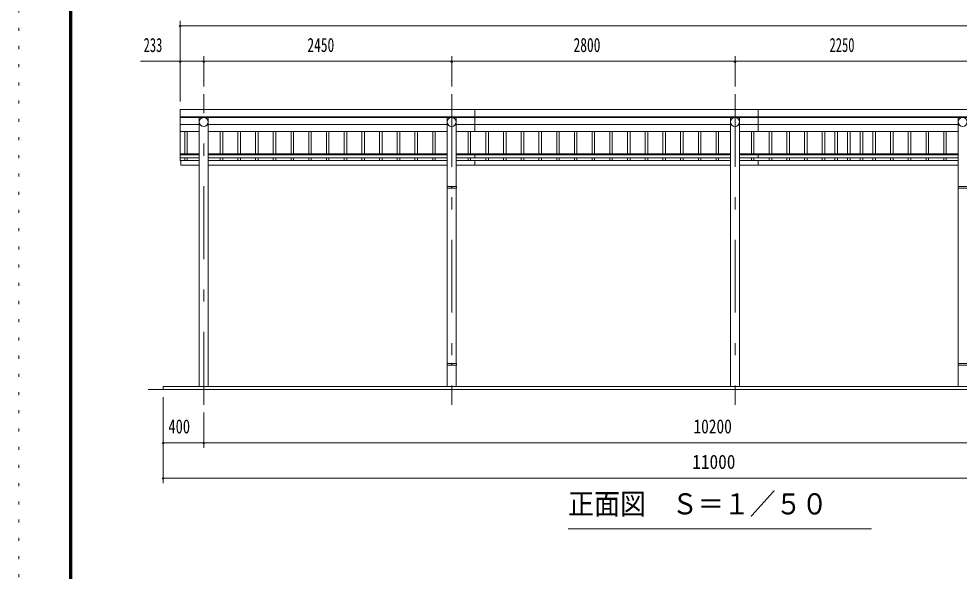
# Model space of a CAD drawing. Units: millimetres, scale not verified, with parts at other scales. Extents: x -25853 to 25864, y -10500 to 10500.
# Drawn here: x -3836 to 5457, y 0 to 5458 of the extents above; entities that cross this region are included whole.
import ezdxf
from ezdxf.enums import TextEntityAlignment as Align

# ---------------------------------------------------------------- set-up
doc = ezdxf.new("R2010")
doc.units = ezdxf.units.MM
doc.header["$LTSCALE"] = 60
doc.linetypes.add('USER3', pattern=[24, 12, -5, 2, -5])
doc.linetypes.add('USER4', pattern=[3, 0.5, -2.5])
for name, color, linetype, lineweight in [('0-2_1-05BOLD', 7, 'Continuous', 18), ('0-3_1-25CENTER', 3, 'USER3', 18), ('0-4_1-45THIN', 4, 'Continuous', 18), ('0-5_1-55DIM', 3, 'Continuous', 18), ('0-C_F-F1PAPER', 5, 'Continuous', 18), ('0-D_F-E_J_ADD', 5, 'USER4', 18)]:
    doc.layers.add(name, color=color, linetype=linetype, lineweight=lineweight)
doc.styles.add('ＭＳ ゴシック', font='')
doc.styles.get('ＭＳ ゴシック').set_extended_font_data('MS Gothic')

msp = doc.modelspace()

# ---------------------------------------------------------------- linework, layer by layer
at = {"layer": '0-2_1-05BOLD'}
for p, q in [((671.62, 4563.67), (671.62, 4345.48)), ((3471.62, 4345.48), (3471.62, 4563.67)), ((-2241.38, 4488.53), (8424.62, 4488.53)), ((8424.62, 4484.46), (-2241.38, 4484.46)), ((-2052.93, 4484.46), (-2052.93, 1824.67)), ((-1963.83, 1824.67), (-1963.83, 4484.46)), ((397.07, 4484.46), (397.07, 3800.67)), ((486.17, 3800.67), (486.17, 4484.46)), ((3197.07, 1824.67), (3197.07, 4484.46)), ((3286.17, 4484.46), (3286.17, 1824.67)), ((5447.07, 4484.46), (5447.07, 3800.67)), ((-2241.38, 4414.97), (-2052.93, 4414.97)), ((-1963.83, 4414.97), (397.07, 4414.97)), ((3197.07, 4414.97), (486.17, 4414.97)), ((5447.07, 4414.97), (3286.17, 4414.97)), ((-2052.93, 4345.48), (-2241.38, 4345.48)), ((397.07, 4345.48), (-1963.83, 4345.48)), ((486.17, 4345.48), (3197.07, 4345.48)), ((3286.17, 4345.48), (5447.07, 4345.48)), ((-2052.93, 4123.86), (-2241.38, 4123.86)), ((-2241.38, 4113.43), (-2052.93, 4113.43)), ((-1963.83, 4123.86), (397.07, 4123.86)), ((397.07, 4113.43), (-1963.83, 4113.43)), ((486.17, 4123.86), (3197.07, 4123.86)), ((3197.07, 4113.43), (486.17, 4113.43)), ((671.62, 4123.86), (671.62, 4083.82)), ((3286.17, 4123.86), (5447.07, 4123.86)), ((5447.07, 4113.43), (3286.17, 4113.43)), ((3471.62, 4123.86), (3471.62, 4083.82)), ((-2052.93, 4083.82), (-2241.38, 4083.82)), ((-2236.38, 4057.49), (-2052.93, 4057.49)), ((-1963.83, 4083.82), (397.07, 4083.82)), ((397.07, 4057.49), (-1963.83, 4057.49)), ((-1963.83, 4012.49), (397.07, 4012.49)), ((486.17, 4083.82), (3197.07, 4083.82)), ((3197.07, 4057.49), (486.17, 4057.49)), ((486.17, 4012.49), (3197.07, 4012.49)), ((671.62, 4057.49), (671.62, 4012.49)), ((3286.17, 4083.82), (5447.07, 4083.82)), ((5447.07, 4057.49), (3286.17, 4057.49)), ((3286.17, 4012.49), (5447.07, 4012.49)), ((3471.62, 4057.49), (3471.62, 4012.49)), ((397.07, 3784.67), (397.07, 2053.27)), ((438.57, 3800.67), (438.57, 3784.67)), ((438.57, 3792.67), (444.67, 3792.67)), ((444.67, 3784.67), (444.67, 3800.67)), ((486.17, 2053.27), (486.17, 3784.67)), ((5447.07, 3784.67), (5447.07, 2053.27)), ((438.57, 2053.27), (438.57, 2037.27)), ((444.67, 2045.27), (438.57, 2045.27)), ((444.67, 2037.27), (444.67, 2053.27)), ((397.07, 2037.27), (397.07, 1824.67)), ((486.17, 1824.67), (486.17, 2037.27)), ((5447.07, 2037.27), (5447.07, 1824.67)), ((-2558.38, 1794.67), (8741.62, 1794.67))]:
    msp.add_line(p, q, dxfattribs=at)
for points in [[(8424.62, 4563.67), (-2241.38, 4563.67), (-2241.38, 4054.91), (-2236.38, 4054.91)], [(-2236.38, 4057.49), (-2236.38, 4012.49), (-2052.93, 4012.49)], [(8591.62, 1824.67), (-2408.38, 1824.67), (-2408.38, 1794.67)]]:
    msp.add_lwpolyline(points, dxfattribs=at)
for points in [[(487.77, 3800.67), (487.77, 3784.67), (395.47, 3784.67), (395.47, 3800.67)], [(5537.77, 3784.67), (5537.77, 3800.67), (5445.47, 3800.67), (5445.47, 3784.67)], [(395.47, 2053.27), (395.47, 2037.27), (487.77, 2037.27), (487.77, 2053.27)], [(5537.77, 2037.27), (5537.77, 2053.27), (5445.47, 2053.27), (5445.47, 2037.27)]]:
    msp.add_lwpolyline(points, close=True, dxfattribs=at)
for centre in [(-2008.38, 4439.91), (441.62, 4439.91), (3241.62, 4439.91), (5491.62, 4439.91)]:
    msp.add_circle(centre, 44.55, dxfattribs=at)
for centre in [(-2008.38, 4439.22), (441.62, 4439.22), (3241.62, 4439.22), (5491.62, 4439.22)]:
    msp.add_arc(centre, 44.55, 180, 0, dxfattribs=at)
at = {"layer": '0-3_1-25CENTER'}
for p, q in [((-2008.38, 1644.67), (-2008.38, 4714.67)), ((441.62, 4714.67), (441.62, 1644.67)), ((3241.62, 4714.67), (3241.62, 1644.67))]:
    msp.add_line(p, q, dxfattribs=at)
at = {"layer": '0-4_1-45THIN'}
for p, q in [((-2195.88, 4123.86), (-2195.88, 4345.48)), ((-2170.88, 4345.48), (-2170.88, 4123.86)), ((-1845.87, 4345.48), (-1845.87, 4123.86)), ((-1820.87, 4123.86), (-1820.87, 4345.48)), ((-1670.88, 4123.86), (-1670.88, 4345.48)), ((-1645.87, 4345.48), (-1645.87, 4123.86)), ((-1495.87, 4345.48), (-1495.87, 4123.86)), ((-1470.87, 4123.86), (-1470.87, 4345.48)), ((-1320.87, 4123.86), (-1320.87, 4345.48)), ((-1295.87, 4345.48), (-1295.87, 4123.86)), ((-1145.87, 4345.48), (-1145.87, 4123.86)), ((-1120.87, 4123.86), (-1120.87, 4345.48)), ((-970.87, 4123.86), (-970.87, 4345.48)), ((-945.87, 4345.48), (-945.87, 4123.86)), ((-795.87, 4345.48), (-795.87, 4123.86)), ((-770.87, 4123.86), (-770.87, 4345.48)), ((-620.87, 4123.86), (-620.87, 4345.48)), ((-595.87, 4345.48), (-595.87, 4123.86)), ((-445.87, 4345.48), (-445.87, 4123.86)), ((-420.87, 4123.86), (-420.87, 4345.48)), ((-270.87, 4123.86), (-270.87, 4345.48)), ((-245.87, 4345.48), (-245.87, 4123.86)), ((-95.88, 4345.48), (-95.88, 4123.86)), ((-70.87, 4123.86), (-70.87, 4345.48)), ((79.13, 4123.86), (79.13, 4345.48)), ((104.13, 4345.48), (104.13, 4123.86)), ((254.12, 4345.48), (254.12, 4123.86)), ((279.12, 4123.86), (279.12, 4345.48)), ((604.12, 4123.86), (604.12, 4345.48)), ((629.12, 4345.48), (629.12, 4123.86)), ((779.12, 4345.48), (779.12, 4123.86)), ((804.12, 4123.86), (804.12, 4345.48)), ((954.12, 4123.86), (954.12, 4345.48)), ((979.12, 4345.48), (979.12, 4123.86)), ((1129.12, 4345.48), (1129.12, 4123.86)), ((1154.12, 4123.86), (1154.12, 4345.48)), ((1304.12, 4123.86), (1304.12, 4345.48)), ((1329.12, 4345.48), (1329.12, 4123.86)), ((1479.12, 4345.48), (1479.12, 4123.86)), ((1504.12, 4123.86), (1504.12, 4345.48)), ((1654.12, 4123.86), (1654.12, 4345.48)), ((1679.12, 4345.48), (1679.12, 4123.86)), ((1829.12, 4345.48), (1829.12, 4123.86)), ((1854.12, 4123.86), (1854.12, 4345.48)), ((2004.12, 4123.86), (2004.12, 4345.48)), ((2029.12, 4345.48), (2029.12, 4123.86)), ((2179.12, 4345.48), (2179.12, 4123.86)), ((2204.12, 4123.86), (2204.12, 4345.48)), ((2354.12, 4123.86), (2354.12, 4345.48)), ((2379.12, 4345.48), (2379.12, 4123.86)), ((2529.12, 4345.48), (2529.12, 4123.86)), ((2554.13, 4123.86), (2554.13, 4345.48)), ((2704.12, 4123.86), (2704.12, 4345.48)), ((2729.12, 4345.48), (2729.12, 4123.86)), ((2879.12, 4345.48), (2879.12, 4123.86)), ((2904.13, 4123.86), (2904.13, 4345.48)), ((3054.12, 4123.86), (3054.12, 4345.48)), ((3079.12, 4345.48), (3079.12, 4123.86)), ((3404.12, 4345.48), (3404.12, 4123.86)), ((3429.12, 4123.86), (3429.12, 4345.48)), ((3579.12, 4123.86), (3579.12, 4345.48)), ((3604.12, 4345.48), (3604.12, 4123.86)), ((3754.12, 4345.48), (3754.12, 4123.86)), ((3779.12, 4123.86), (3779.12, 4345.48)), ((3929.12, 4123.86), (3929.12, 4345.48)), ((3954.12, 4345.48), (3954.12, 4123.86)), ((4104.12, 4345.48), (4104.12, 4123.86)), ((4129.12, 4123.86), (4129.12, 4345.48)), ((4229.12, 4123.86), (4229.12, 4345.48)), ((4254.12, 4345.48), (4254.12, 4123.86)), ((4354.12, 4345.48), (4354.12, 4123.86)), ((4379.12, 4123.86), (4379.12, 4345.48)), ((4479.12, 4123.86), (4479.12, 4345.48)), ((4504.12, 4345.48), (4504.12, 4123.86)), ((4604.12, 4345.48), (4604.12, 4123.86)), ((4629.12, 4123.86), (4629.12, 4345.48)), ((4779.12, 4123.86), (4779.12, 4345.48)), ((4804.12, 4345.48), (4804.12, 4123.86)), ((4954.12, 4345.48), (4954.12, 4123.86)), ((4979.12, 4123.86), (4979.12, 4345.48)), ((5129.12, 4123.86), (5129.12, 4345.48)), ((5154.12, 4345.48), (5154.12, 4123.86)), ((5304.12, 4345.48), (5304.12, 4123.86)), ((5329.12, 4123.86), (5329.12, 4345.48)), ((-2195.88, 4057.49), (-2195.88, 4083.82)), ((-2170.88, 4083.82), (-2170.88, 4057.49)), ((-1845.87, 4083.82), (-1845.87, 4057.49)), ((-1820.87, 4057.49), (-1820.87, 4083.82)), ((-1670.88, 4057.49), (-1670.88, 4083.82)), ((-1645.87, 4083.82), (-1645.87, 4057.49)), ((-1495.87, 4083.82), (-1495.87, 4057.49)), ((-1470.87, 4057.49), (-1470.87, 4083.82)), ((-1320.87, 4057.49), (-1320.87, 4083.82)), ((-1295.87, 4083.82), (-1295.87, 4057.49)), ((-1145.87, 4083.82), (-1145.87, 4057.49)), ((-1120.87, 4057.49), (-1120.87, 4083.82)), ((-970.87, 4057.49), (-970.87, 4083.82)), ((-945.87, 4083.82), (-945.87, 4057.49)), ((-795.87, 4083.82), (-795.87, 4057.49)), ((-770.87, 4057.49), (-770.87, 4083.82)), ((-620.87, 4057.49), (-620.87, 4083.82)), ((-595.87, 4083.82), (-595.87, 4057.49)), ((-445.87, 4083.82), (-445.87, 4057.49)), ((-420.87, 4057.49), (-420.87, 4083.82)), ((-270.87, 4057.49), (-270.87, 4083.82)), ((-245.87, 4083.82), (-245.87, 4057.49)), ((-95.88, 4083.82), (-95.88, 4057.49)), ((-70.87, 4057.49), (-70.87, 4083.82)), ((79.13, 4057.49), (79.13, 4083.82)), ((104.13, 4083.82), (104.13, 4057.49)), ((254.12, 4083.82), (254.12, 4057.49)), ((279.12, 4057.49), (279.12, 4083.82)), ((604.12, 4057.49), (604.12, 4083.82)), ((629.12, 4083.82), (629.12, 4057.49)), ((779.12, 4083.82), (779.12, 4057.49)), ((804.12, 4057.49), (804.12, 4083.82)), ((954.12, 4057.49), (954.12, 4083.82)), ((979.12, 4083.82), (979.12, 4057.49)), ((1129.12, 4083.82), (1129.12, 4057.49)), ((1154.12, 4057.49), (1154.12, 4083.82)), ((1304.12, 4057.49), (1304.12, 4083.82)), ((1329.12, 4083.82), (1329.12, 4057.49)), ((1479.12, 4083.82), (1479.12, 4057.49)), ((1504.12, 4057.49), (1504.12, 4083.82)), ((1654.12, 4057.49), (1654.12, 4083.82)), ((1679.12, 4083.82), (1679.12, 4057.49)), ((1829.12, 4083.82), (1829.12, 4057.49)), ((1854.12, 4057.49), (1854.12, 4083.82)), ((2004.12, 4057.49), (2004.12, 4083.82)), ((2029.12, 4083.82), (2029.12, 4057.49)), ((2179.12, 4083.82), (2179.12, 4057.49)), ((2204.12, 4057.49), (2204.12, 4083.82)), ((2354.12, 4057.49), (2354.12, 4083.82)), ((2379.12, 4083.82), (2379.12, 4057.49)), ((2529.12, 4083.82), (2529.12, 4057.49)), ((2554.13, 4057.49), (2554.13, 4083.82)), ((2704.12, 4057.49), (2704.12, 4083.82)), ((2729.12, 4083.82), (2729.12, 4057.49)), ((2879.12, 4083.82), (2879.12, 4057.49)), ((2904.13, 4057.49), (2904.13, 4083.82)), ((3054.12, 4057.49), (3054.12, 4083.82)), ((3079.12, 4083.82), (3079.12, 4057.49)), ((3404.12, 4083.82), (3404.12, 4057.49)), ((3429.12, 4057.49), (3429.12, 4083.82)), ((3579.12, 4057.49), (3579.12, 4083.82)), ((3604.12, 4083.82), (3604.12, 4057.49)), ((3754.12, 4083.82), (3754.12, 4057.49)), ((3779.12, 4057.49), (3779.12, 4083.82)), ((3929.12, 4057.49), (3929.12, 4083.82)), ((3954.12, 4083.82), (3954.12, 4057.49)), ((4104.12, 4083.82), (4104.12, 4057.49)), ((4129.12, 4057.49), (4129.12, 4083.82)), ((4229.12, 4057.49), (4229.12, 4083.82)), ((4254.12, 4083.82), (4254.12, 4057.49)), ((4354.12, 4083.82), (4354.12, 4057.49)), ((4379.12, 4057.49), (4379.12, 4083.82)), ((4479.12, 4057.49), (4479.12, 4083.82)), ((4504.12, 4083.82), (4504.12, 4057.49)), ((4604.12, 4083.82), (4604.12, 4057.49)), ((4629.12, 4057.49), (4629.12, 4083.82)), ((4779.12, 4057.49), (4779.12, 4083.82)), ((4804.12, 4083.82), (4804.12, 4057.49)), ((4954.12, 4083.82), (4954.12, 4057.49)), ((4979.12, 4057.49), (4979.12, 4083.82)), ((5129.12, 4057.49), (5129.12, 4083.82)), ((5154.12, 4083.82), (5154.12, 4057.49)), ((5304.12, 4083.82), (5304.12, 4057.49)), ((5329.12, 4057.49), (5329.12, 4083.82))]:
    msp.add_line(p, q, dxfattribs=at)
at = {"layer": '0-5_1-55DIM'}
for p, q in [((-2241.38, 5438.67), (-2241.38, 4639.67)), ((-2231.38, 5388.67), (-2251.38, 5388.67)), ((-2241.38, 5388.67), (8424.62, 5388.67)), ((-2633.88, 5038.67), (8817.12, 5038.67)), ((-2231.38, 5038.67), (-2251.38, 5038.67)), ((-1998.38, 5038.67), (-2018.38, 5038.67)), ((-2008.38, 4789.67), (-2008.38, 5088.67)), ((451.62, 5038.67), (431.62, 5038.67)), ((441.62, 5088.67), (441.62, 4789.67)), ((3251.62, 5038.67), (3231.62, 5038.67)), ((3241.62, 5088.67), (3241.62, 4789.67)), ((-2408.38, 1719.67), (-2408.38, 869.67)), ((-2008.38, 1219.67), (-2008.38, 1569.67)), ((-2398.38, 1269.67), (-2418.38, 1269.67)), ((8591.62, 1269.67), (-2408.38, 1269.67)), ((-1998.38, 1269.67), (-2018.38, 1269.67)), ((-2398.38, 919.67), (-2418.38, 919.67)), ((-2408.38, 919.67), (8591.62, 919.67)), ((1591.62, 419.67), (4591.62, 419.67))]:
    msp.add_line(p, q, dxfattribs=at)
for centre in [(-2241.38, 5388.67), (-2241.38, 5038.67), (-2008.38, 5038.67), (441.62, 5038.67), (3241.62, 5038.67), (-2408.38, 1269.67), (-2008.38, 1269.67), (-2408.38, 919.67)]:
    msp.add_arc(centre, 10, 180, 0, dxfattribs=at)
at = {"layer": '0-C_F-F1PAPER'}
for points in [[(25363.96, -10000), (-3336.04, -10000), (-3336.04, 10100), (25363.96, 10100)], [(25361.45, -9997.5), (25361.45, 10097.5), (-3333.54, 10097.5), (-3333.54, -9997.5)], [(25358.96, -9995), (25358.96, 10095), (-3331.04, 10095), (-3331.04, -9995)], [(25356.46, -9992.5), (-3328.54, -9992.5), (-3328.54, 10092.5), (25356.46, 10092.5)], [(25353.96, -9990), (25353.96, 10090), (-3326.04, 10090), (-3326.04, -9990)], [(25351.46, -9987.5), (-3323.54, -9987.5), (-3323.54, 10087.5), (25351.46, 10087.5)], [(25348.95, -9985), (25348.95, 10085), (-3321.04, 10085), (-3321.04, -9985)], [(25346.46, -9982.5), (-3318.54, -9982.5), (-3318.54, 10082.5), (25346.46, 10082.5)], [(25343.96, -9980), (-3316.04, -9980), (-3316.04, 10080), (25343.96, 10080)], [(25341.46, -9977.5), (-3313.54, -9977.5), (-3313.54, 10077.5), (25341.46, 10077.5)], [(25338.96, -9975), (25338.96, 10075), (-3311.04, 10075), (-3311.04, -9975)]]:
    msp.add_lwpolyline(points, close=True, dxfattribs=at)
at = {"layer": '0-D_F-E_J_ADD'}
msp.add_lwpolyline([(25863.96, -10500), (-3836.04, -10500), (-3836.04, 10500), (25863.96, 10500)], close=True, dxfattribs=at)

# ---------------------------------------------------------------- texts
at = {"layer": '0-5_1-55DIM', "color": 7, "style": 'ＭＳ ゴシック'}
for s, height, width, p in [('233', 139.3, 0.65, (-2602.59, 5088.67)), ('2450', 139.3, 0.7, (-984.08, 5088.67)), ('2800', 139.3, 0.7, (1645.98, 5088.67)), ('2250', 139.3, 0.65, (4175.89, 5088.67)), ('400', 139.3, 0.75, (-2357.11, 1319.67)), ('10200', 139.3, 0.8, (2831.09, 1319.67)), ('11000', 139.3, 0.9, (2819, 969.67)), ('正面図\u3000Ｓ＝１／５０', 208.9, 0.9, (1591.62, 498.17))]:
    msp.add_text(s, height=height, dxfattribs=dict(at, width=width)).set_placement(p, align=Align.BOTTOM_LEFT)

doc.saveas('drawing.dxf')
